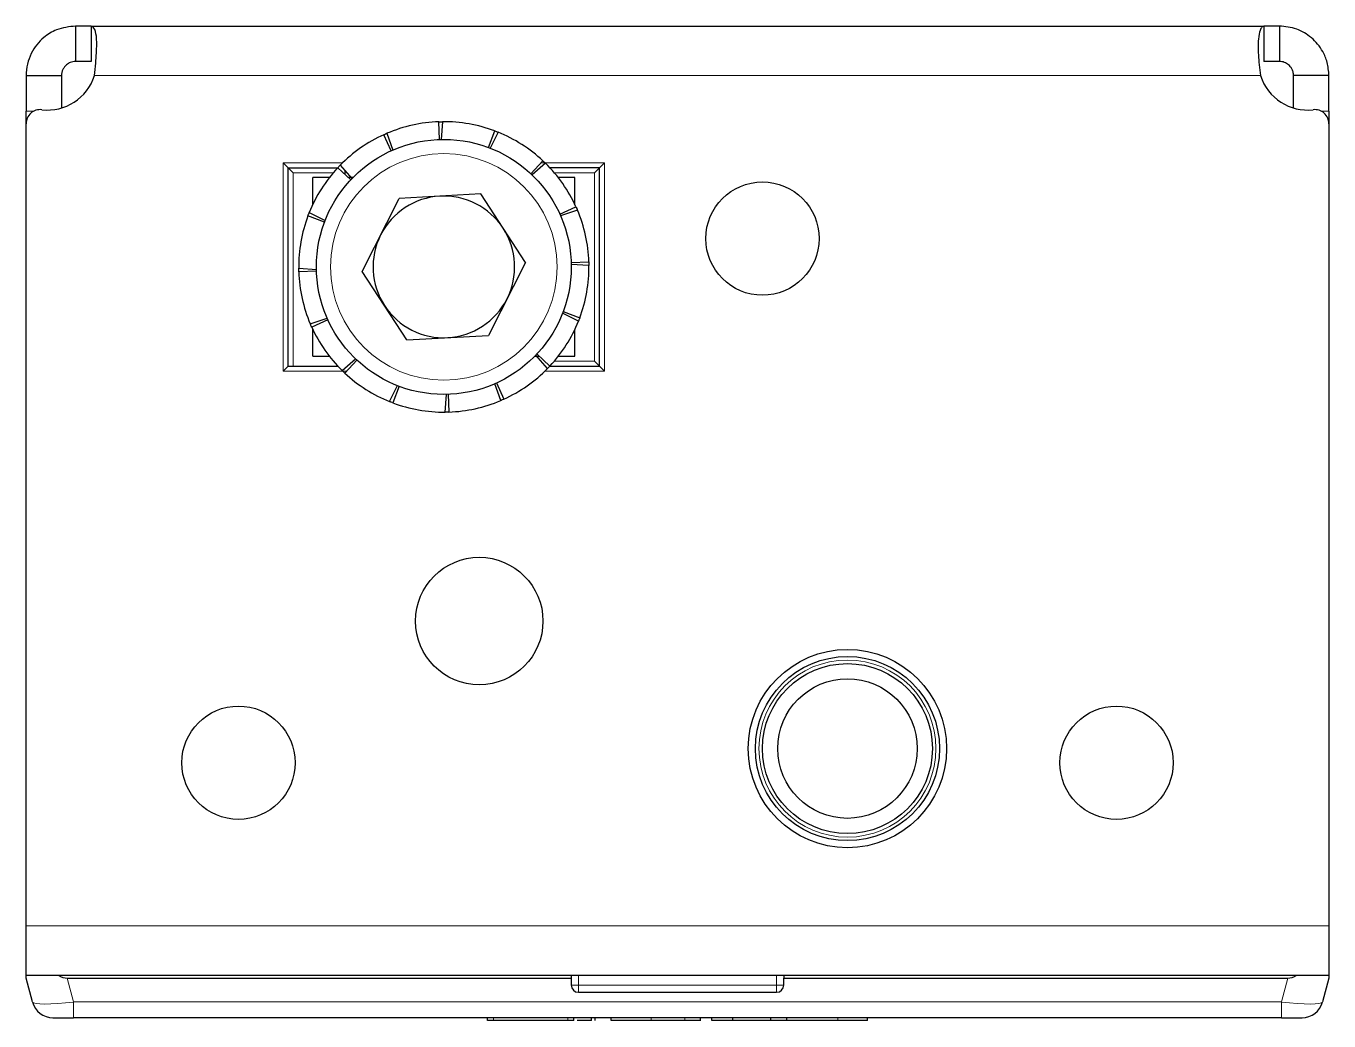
# Model space of a CAD drawing. Header units: millimetres. Extents: x 535 to 4661, y -1571 to 657.
# Drawn here: x 1478.4 to 1570.4, y -1570.9 to -1500.7 of the extents above; entities that cross this region are included whole.
import ezdxf

# ---------------------------------------------------------------- set-up
doc = ezdxf.new("R2010")
doc.units = ezdxf.units.MM

msp = doc.modelspace()

# ---------------------------------------------------------------- linework, layer by layer
at = {"color": 7, "linetype": 'Continuous', "lineweight": 25}
for p, q in [((1481.913, -1500.722), (1481.913, -1503.222)), ((1482.999, -1500.722), (1481.913, -1500.722)), ((1482.999, -1500.722), (1482.999, -1503.222)), ((1482.999, -1500.722), (1565.826, -1500.722)), ((1565.826, -1500.722), (1565.826, -1503.222)), ((1566.913, -1500.722), (1565.826, -1500.722)), ((1566.913, -1500.722), (1566.913, -1503.222)), ((1482.999, -1503.222), (1481.913, -1503.222)), ((1566.913, -1503.222), (1565.826, -1503.222)), ((1478.413, -1504.222), (1480.913, -1504.222)), ((1478.413, -1504.222), (1478.413, -1506.725)), ((1480.913, -1504.222), (1480.913, -1506.504)), ((1570.413, -1504.222), (1567.913, -1504.222)), ((1567.913, -1506.504), (1567.913, -1504.222)), ((1570.413, -1506.725), (1570.413, -1504.222)), ((1478.413, -1507.622), (1478.413, -1506.725)), ((1570.413, -1506.725), (1570.413, -1507.622)), ((1478.413, -1564.222), (1478.413, -1507.622)), ((1507.606, -1508.727), (1507.564, -1507.477)), ((1507.813, -1507.472), (1507.732, -1508.723)), ((1570.413, -1507.622), (1570.413, -1564.222)), ((1504.187, -1509.529), (1503.67, -1508.391)), ((1503.899, -1508.29), (1504.302, -1509.478)), ((1511.072, -1509.294), (1511.51, -1508.124)), ((1511.743, -1508.214), (1511.189, -1509.339)), ((1496.563, -1510.372), (1496.913, -1510.722)), ((1500.595, -1510.544), (1501.422, -1511.487)), ((1514.056, -1511.145), (1514.91, -1510.231)), ((1515.09, -1510.404), (1514.147, -1511.231)), ((1518.913, -1510.722), (1519.263, -1510.372)), ((1496.913, -1510.722), (1500.425, -1510.722)), ((1496.913, -1524.722), (1496.913, -1510.722)), ((1496.913, -1510.722), (1497.263, -1511.072)), ((1498.663, -1513.306), (1498.663, -1511.422)), ((1499.827, -1511.422), (1498.663, -1511.422)), ((1501.336, -1511.578), (1500.422, -1510.725)), ((1500.913, -1510.972), (1500.913, -1511.183)), ((1501.485, -1511.422), (1501.168, -1511.422)), ((1518.913, -1510.722), (1515.4, -1510.722)), ((1517.163, -1511.422), (1515.998, -1511.422)), ((1517.163, -1513.306), (1517.163, -1511.422)), ((1518.563, -1511.072), (1518.913, -1510.722)), ((1518.913, -1524.722), (1518.913, -1510.722)), ((1502.148, -1518.038), (1504.756, -1512.887)), ((1510.521, -1512.571), (1504.756, -1512.887)), ((1513.677, -1517.405), (1510.521, -1512.571)), ((1499.485, -1514.562), (1498.315, -1514.124)), ((1498.405, -1513.891), (1499.53, -1514.445)), ((1516.105, -1513.996), (1517.243, -1513.479)), ((1517.344, -1513.708), (1516.157, -1514.111)), ((1497.663, -1517.821), (1498.914, -1517.902)), ((1513.677, -1517.405), (1511.069, -1522.556)), ((1516.907, -1517.415), (1518.157, -1517.373)), ((1518.162, -1517.622), (1516.911, -1517.541)), ((1498.918, -1518.028), (1497.669, -1518.07)), ((1505.305, -1522.872), (1502.148, -1518.038)), ((1498.481, -1521.736), (1499.669, -1521.332)), ((1499.72, -1521.447), (1498.582, -1521.964)), ((1517.42, -1521.552), (1516.295, -1520.998)), ((1516.34, -1520.881), (1517.51, -1521.319)), ((1498.663, -1524.022), (1498.663, -1522.137)), ((1505.305, -1522.872), (1511.069, -1522.556)), ((1517.163, -1524.022), (1517.163, -1522.137)), ((1498.663, -1524.022), (1499.827, -1524.022)), ((1500.735, -1525.039), (1501.678, -1524.212)), ((1501.769, -1524.298), (1500.916, -1525.212)), ((1514.34, -1524.022), (1514.657, -1524.022)), ((1515.23, -1524.899), (1514.403, -1523.956)), ((1514.489, -1523.865), (1515.403, -1524.719)), ((1515.998, -1524.022), (1517.163, -1524.022)), ((1518.563, -1524.372), (1518.913, -1524.722)), ((1496.563, -1525.072), (1496.913, -1524.722)), ((1496.913, -1524.722), (1500.425, -1524.722)), ((1515.4, -1524.722), (1518.913, -1524.722)), ((1518.913, -1524.722), (1519.263, -1525.072)), ((1504.082, -1527.229), (1504.636, -1526.104)), ((1504.753, -1526.149), (1504.315, -1527.319)), ((1511.927, -1527.153), (1511.523, -1525.966)), ((1511.638, -1525.914), (1512.155, -1527.052)), ((1508.012, -1527.971), (1508.093, -1526.72)), ((1508.219, -1526.716), (1508.261, -1527.966)), ((1478.413, -1567.722), (1478.413, -1564.222)), ((1570.413, -1564.222), (1570.413, -1567.722)), ((1478.413, -1567.922), (1478.413, -1567.722)), ((1478.413, -1567.722), (1570.413, -1567.722)), ((1478.865, -1569.61), (1478.413, -1567.922)), ((1481.31, -1567.922), (1516.913, -1567.922)), ((1516.913, -1567.722), (1516.913, -1567.922)), ((1516.913, -1567.922), (1516.913, -1568.422)), ((1531.913, -1567.722), (1531.913, -1567.922)), ((1531.913, -1568.422), (1531.913, -1567.922)), ((1531.913, -1567.922), (1567.515, -1567.922)), ((1570.413, -1567.922), (1569.96, -1569.61)), ((1570.413, -1567.722), (1570.413, -1567.922)), ((1517.413, -1568.922), (1531.413, -1568.922)), ((1480.314, -1570.722), (1481.763, -1570.722)), ((1567.062, -1570.722), (1481.763, -1570.722)), ((1510.985, -1570.922), (1510.985, -1570.722)), ((1516.664, -1570.922), (1511.419, -1570.922)), ((1517.099, -1570.922), (1517.099, -1570.722)), ((1518.335, -1570.922), (1518.335, -1570.722)), ((1518.588, -1570.922), (1518.588, -1570.722)), ((1519.73, -1570.922), (1519.73, -1570.722)), ((1522.559, -1570.922), (1519.73, -1570.922)), ((1526.027, -1570.947), (1526.027, -1570.722)), ((1526.839, -1570.922), (1526.839, -1570.722)), ((1528.327, -1570.922), (1526.839, -1570.922)), ((1528.327, -1570.922), (1528.327, -1570.722)), ((1530.994, -1570.922), (1528.327, -1570.922)), ((1530.994, -1570.922), (1530.994, -1570.722)), ((1532.125, -1570.922), (1530.994, -1570.922)), ((1532.125, -1570.922), (1532.125, -1570.722)), ((1532.185, -1570.922), (1532.125, -1570.922)), ((1537.84, -1570.922), (1537.84, -1570.722)), ((1567.062, -1570.722), (1568.511, -1570.722))]:
    msp.add_line(p, q, dxfattribs=at)
at = {"color": 8, "linetype": 'Continuous', "lineweight": 18}
for p, q in [((1483.245, -1504.222), (1565.581, -1504.222)), ((1478.413, -1506.725), (1478.972, -1506.725)), ((1569.853, -1506.725), (1570.413, -1506.725)), ((1496.563, -1510.372), (1500.768, -1510.372)), ((1496.563, -1525.072), (1496.563, -1510.372)), ((1514.778, -1510.372), (1519.263, -1510.372)), ((1519.263, -1510.372), (1519.263, -1525.072)), ((1500.113, -1511.072), (1497.263, -1511.072)), ((1497.263, -1511.072), (1497.263, -1524.722)), ((1518.563, -1511.072), (1515.713, -1511.072)), ((1518.563, -1524.372), (1518.563, -1511.072)), ((1515.713, -1524.372), (1518.563, -1524.372)), ((1501.047, -1525.072), (1496.563, -1525.072)), ((1519.263, -1525.072), (1515.057, -1525.072)), ((1478.413, -1564.222), (1570.413, -1564.222)), ((1481.31, -1567.922), (1481.763, -1569.61)), ((1517.413, -1568.422), (1516.913, -1568.422)), ((1517.413, -1567.722), (1517.413, -1568.422)), ((1517.413, -1568.422), (1517.413, -1568.922)), ((1517.413, -1568.422), (1531.413, -1568.422)), ((1531.413, -1568.422), (1531.413, -1567.722)), ((1531.413, -1568.422), (1531.913, -1568.422)), ((1531.413, -1568.422), (1531.413, -1568.922)), ((1567.062, -1569.61), (1567.515, -1567.922)), ((1481.763, -1569.61), (1567.062, -1569.61)), ((1481.763, -1569.61), (1481.763, -1570.722)), ((1567.062, -1570.722), (1567.062, -1569.61)), ((1511.419, -1570.922), (1511.419, -1570.722)), ((1516.664, -1570.922), (1516.664, -1570.722)), ((1522.559, -1570.922), (1522.559, -1570.722)), ((1524.921, -1570.922), (1524.921, -1570.722)), ((1535.73, -1570.922), (1535.73, -1570.722))]:
    msp.add_line(p, q, dxfattribs=at)
at = {"color": 7, "linetype": 'Continuous', "lineweight": 25}
for centre, radius in [((1507.913, -1517.722), 9), ((1530.413, -1515.722), 4), ((1510.413, -1542.722), 4.5), ((1536.413, -1551.722), 7), ((1536.413, -1551.722), 6.5), ((1536.413, -1551.722), 6), ((1536.413, -1551.722), 4.925), ((1493.413, -1552.722), 4), ((1555.413, -1552.722), 4)]:
    msp.add_circle(centre, radius, dxfattribs=at)
at = {"color": 8, "linetype": 'Continuous', "lineweight": 18}
for centre, radius in [((1507.913, -1517.722), 8), ((1536.413, -1551.722), 6.25)]:
    msp.add_circle(centre, radius, dxfattribs=at)
at = {"color": 7, "linetype": 'Continuous', "lineweight": 25}
for centre, radius, start, end in [((1479.913, -1503.15), 3.5, 263.62063, 342.17471), ((1568.913, -1503.15), 3.5, 197.82529, 276.37937), ((1479.413, -1507.622), 1, 83.62063, 180), ((1569.413, -1507.622), 1, 360, 96.37937), ((1507.913, -1517.722), 10.25, 91.95052, 113.05461), ((1507.913, -1517.722), 10.25, 69.45052, 90.55461), ((1507.913, -1517.722), 10.25, 114.45052, 135.55461), ((1507.913, -1517.722), 10.25, 46.95052, 68.05461), ((1507.913, -1517.722), 10.25, 24.45052, 45.55461), ((1507.913, -1517.722), 10.25, 136.95052, 158.05461), ((1507.913, -1517.722), 5, 93.14553, 153.14553), ((1507.913, -1517.722), 5, 33.14553, 93.14553), ((1507.913, -1517.722), 10.25, 159.45052, 180.55461), ((1507.913, -1517.722), 10.25, 1.95052, 23.05461), ((1507.913, -1517.722), 5, 333.14553, 33.14553), ((1507.913, -1517.722), 5, 153.14553, 213.14553), ((1507.913, -1517.722), 10.25, 339.45052, 0.55461), ((1507.913, -1517.722), 10.25, 181.95052, 203.05461), ((1507.913, -1517.722), 5, 213.14553, 273.14553), ((1507.913, -1517.722), 5, 273.14553, 333.14553), ((1507.913, -1517.722), 10.25, 316.95052, 338.05461), ((1507.913, -1517.722), 10.25, 204.45052, 225.55461), ((1507.913, -1517.722), 10.25, 226.95052, 248.05461), ((1507.913, -1517.722), 10.25, 294.45052, 315.55461), ((1507.913, -1517.722), 10.25, 271.95052, 293.05461), ((1507.913, -1517.722), 10.25, 249.45052, 270.55461), ((1517.413, -1568.422), 0.5, 180, 270), ((1531.413, -1568.422), 0.5, 270, 0), ((1480.314, -1569.222), 1.5, 195, 270), ((1568.511, -1569.222), 1.5, 270, 345)]:
    msp.add_arc(centre, radius, start, end, dxfattribs=at)
for centre, major_axis, start_param, end_param in [((1478.413, -1556.33), (3.099, -11.565), 6.030113, 6.216148), ((1570.413, -1556.33), (-3.099, -11.565), 0.067037, 0.253072)]:
    msp.add_ellipse(centre, major_axis=major_axis, ratio=0.250563, start_param=start_param, end_param=end_param, dxfattribs=at)
at = {"color": 8, "linetype": 'Continuous', "lineweight": 18}
for centre, major_axis, start_param, end_param in [((1481.867, -1569.222), (3.003, 0.382), 3.158333, 4.662092), ((1566.958, -1569.222), (3.003, -0.382), 4.762686, 6.266445)]:
    msp.add_ellipse(centre, major_axis=major_axis, ratio=0.123038, start_param=start_param, end_param=end_param, dxfattribs=at)
at = {"color": 7, "linetype": 'Continuous', "lineweight": 25}
for points, knots in [([(1481.913, -1500.722), (1481.456, -1500.772), (1480.651, -1500.862), (1479.741, -1501.431), (1479.15, -1502.031), (1478.75, -1502.663), (1478.468, -1503.407), (1478.431, -1503.945), (1478.413, -1504.222)], [0, 0, 0, 0, 0.254149, 0.448213, 0.574908, 0.708872, 0.850468, 1, 1, 1, 1]), ([(1483.245, -1504.222), (1483.275, -1503.927), (1483.331, -1503.375), (1483.399, -1502.473), (1483.422, -1501.59), (1483.285, -1500.865), (1483.096, -1500.771), (1482.999, -1500.722)], [0, 0, 0, 0, 0.16069, 0.3013121, 0.5219513, 0.7535732, 1, 1, 1, 1]), ([(1565.826, -1500.722), (1565.773, -1500.738), (1565.673, -1500.77), (1565.526, -1501.054), (1565.425, -1501.515), (1565.408, -1502.144), (1565.428, -1502.759), (1565.483, -1503.465), (1565.548, -1503.966), (1565.581, -1504.222)], [0, 0, 0, 0, 0.1440667, 0.2712756, 0.4749075, 0.5979974, 0.7263376, 0.8602454, 1, 1, 1, 1]), ([(1570.413, -1504.222), (1570.388, -1503.906), (1570.342, -1503.315), (1569.942, -1502.37), (1569.229, -1501.503), (1568.132, -1500.846), (1567.326, -1500.764), (1566.913, -1500.722)], [0, 0, 0, 0, 0.17084, 0.319217, 0.548103, 0.767822, 1, 1, 1, 1]), ([(1481.913, -1503.222), (1481.786, -1503.234), (1481.572, -1503.256), (1481.303, -1503.414), (1481.125, -1503.593), (1481.009, -1503.776), (1480.928, -1503.992), (1480.918, -1504.143), (1480.913, -1504.222)], [0, 0, 0, 0, 0.296302, 0.497469, 0.6154973, 0.73607, 0.8631142, 1, 1, 1, 1]), ([(1567.913, -1504.222), (1567.906, -1504.131), (1567.893, -1503.964), (1567.799, -1503.743), (1567.684, -1503.576), (1567.554, -1503.448), (1567.414, -1503.351), (1567.19, -1503.245), (1567.027, -1503.231), (1566.913, -1503.222)], [0, 0, 0, 0, 0.154359, 0.287283, 0.400435, 0.496544, 0.604314, 0.723151, 1, 1, 1, 1]), ([(1507.564, -1507.477), (1507.605, -1507.476), (1507.668, -1507.474), (1507.751, -1507.473), (1507.793, -1507.472), (1507.813, -1507.472)], [0, 0, 0, 0, 0.499981, 0.749988, 1, 1, 1, 1]), ([(1503.67, -1508.391), (1503.708, -1508.374), (1503.765, -1508.348), (1503.841, -1508.315), (1503.879, -1508.298), (1503.899, -1508.29)], [0, 0, 0, 0, 0.499981, 0.749988, 1, 1, 1, 1]), ([(1511.51, -1508.124), (1511.549, -1508.139), (1511.608, -1508.161), (1511.685, -1508.191), (1511.724, -1508.207), (1511.743, -1508.214)], [0, 0, 0, 0, 0.499981, 0.749988, 1, 1, 1, 1]), ([(1500.422, -1510.725), (1500.451, -1510.694), (1500.494, -1510.649), (1500.551, -1510.589), (1500.58, -1510.559), (1500.595, -1510.544)], [0, 0, 0, 0, 0.499981, 0.749988, 1, 1, 1, 1]), ([(1514.91, -1510.231), (1514.94, -1510.26), (1514.985, -1510.303), (1515.045, -1510.36), (1515.075, -1510.389), (1515.09, -1510.404)], [0, 0, 0, 0, 0.499981, 0.749988, 1, 1, 1, 1]), ([(1498.315, -1514.124), (1498.33, -1514.085), (1498.352, -1514.026), (1498.382, -1513.949), (1498.398, -1513.91), (1498.405, -1513.891)], [0, 0, 0, 0, 0.4999808, 0.7499881, 1, 1, 1, 1]), ([(1517.243, -1513.479), (1517.26, -1513.517), (1517.286, -1513.574), (1517.319, -1513.65), (1517.336, -1513.688), (1517.344, -1513.708)], [0, 0, 0, 0, 0.499981, 0.749988, 1, 1, 1, 1]), ([(1497.669, -1518.07), (1497.667, -1518.029), (1497.665, -1517.966), (1497.664, -1517.883), (1497.663, -1517.842), (1497.663, -1517.821)], [0, 0, 0, 0, 0.499981, 0.749988, 1, 1, 1, 1]), ([(1518.157, -1517.373), (1518.158, -1517.414), (1518.16, -1517.477), (1518.161, -1517.56), (1518.162, -1517.602), (1518.162, -1517.622)], [0, 0, 0, 0, 0.499981, 0.749988, 1, 1, 1, 1]), ([(1517.51, -1521.319), (1517.496, -1521.358), (1517.473, -1521.417), (1517.443, -1521.494), (1517.428, -1521.533), (1517.42, -1521.552)], [0, 0, 0, 0, 0.4999808, 0.7499881, 1, 1, 1, 1]), ([(1498.582, -1521.964), (1498.565, -1521.926), (1498.539, -1521.869), (1498.506, -1521.793), (1498.489, -1521.755), (1498.481, -1521.736)], [0, 0, 0, 0, 0.4999808, 0.7499881, 1, 1, 1, 1]), ([(1500.916, -1525.212), (1500.885, -1525.183), (1500.84, -1525.141), (1500.78, -1525.083), (1500.75, -1525.054), (1500.735, -1525.039)], [0, 0, 0, 0, 0.499981, 0.749988, 1, 1, 1, 1]), ([(1515.403, -1524.719), (1515.374, -1524.749), (1515.332, -1524.794), (1515.274, -1524.854), (1515.245, -1524.884), (1515.23, -1524.899)], [0, 0, 0, 0, 0.499981, 0.749988, 1, 1, 1, 1]), ([(1512.155, -1527.052), (1512.117, -1527.069), (1512.06, -1527.095), (1511.984, -1527.128), (1511.946, -1527.145), (1511.927, -1527.153)], [0, 0, 0, 0, 0.499981, 0.749988, 1, 1, 1, 1]), ([(1504.315, -1527.319), (1504.276, -1527.305), (1504.217, -1527.282), (1504.14, -1527.252), (1504.101, -1527.237), (1504.082, -1527.229)], [0, 0, 0, 0, 0.4999808, 0.7499881, 1, 1, 1, 1]), ([(1508.261, -1527.966), (1508.22, -1527.967), (1508.157, -1527.969), (1508.074, -1527.97), (1508.033, -1527.971), (1508.012, -1527.971)], [0, 0, 0, 0, 0.4999808, 0.7499881, 1, 1, 1, 1]), ([(1511.419, -1570.922), (1511.355, -1570.922), (1511.227, -1570.922), (1511.086, -1570.922), (1511.001, -1570.922), (1510.99, -1570.922), (1510.985, -1570.922)], [0, 0, 0, 0, 0.281303, 0.555629, 0.773878, 1, 1, 1, 1]), ([(1517.099, -1570.922), (1517.09, -1570.922), (1517.074, -1570.922), (1516.958, -1570.922), (1516.816, -1570.922), (1516.715, -1570.922), (1516.664, -1570.922)], [0, 0, 0, 0, 0.285248, 0.560563, 0.777151, 1, 1, 1, 1]), ([(1518.335, -1570.922), (1518.283, -1570.922), (1518.174, -1570.922), (1517.873, -1570.922), (1517.589, -1570.922), (1517.384, -1570.922), (1517.32, -1570.922)], [0, 0, 0, 0, 0.255277, 0.538303, 0.854078, 1, 1, 1, 1]), ([(1518.159, -1570.922), (1518.045, -1570.922), (1517.801, -1570.922), (1517.496, -1570.922), (1517.32, -1570.922), (1517.32, -1570.922)], [0, 0, 0, 0, 0.466249, 0.997338, 1, 1, 1, 1]), ([(1524.921, -1570.922), (1524.762, -1570.922), (1524.403, -1570.922), (1523.603, -1570.922), (1522.971, -1570.922), (1522.559, -1570.922)], [0, 0, 0, 0, 0.216742, 0.489643, 1, 1, 1, 1]), ([(1526.01, -1570.922), (1526.015, -1570.922), (1526.042, -1570.922), (1525.885, -1570.922), (1525.517, -1570.922), (1525.131, -1570.922), (1524.921, -1570.922)], [0, 0, 0, 0, 0.061615, 0.333035, 0.637399, 1, 1, 1, 1]), ([(1535.73, -1570.922), (1535.229, -1570.922), (1534.293, -1570.922), (1533.101, -1570.922), (1532.376, -1570.922), (1532.195, -1570.922), (1532.185, -1570.922)], [0, 0, 0, 0, 0.381983, 0.713352, 0.984017, 1, 1, 1, 1]), ([(1537.84, -1570.922), (1537.47, -1570.922), (1536.781, -1570.922), (1536.063, -1570.922), (1535.73, -1570.922)], [0, 0, 0, 0, 0.5368, 1, 1, 1, 1])]:
    msp.add_open_spline(points, degree=3, knots=knots, dxfattribs=at)

doc.saveas('drawing.dxf')
